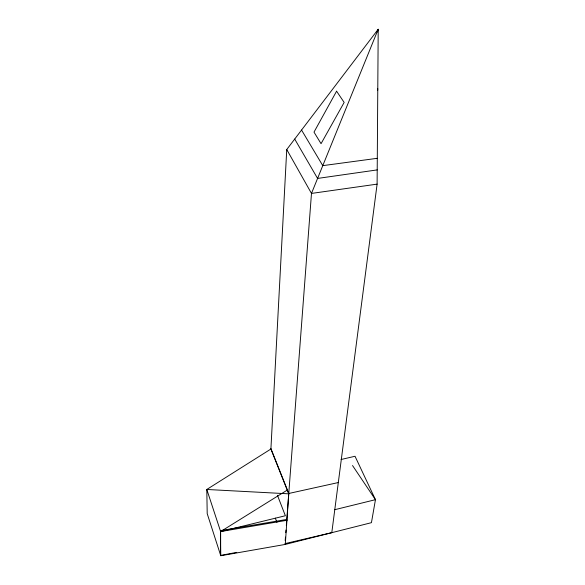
<?xml version="1.0" encoding="UTF-8"?>
<svg xmlns="http://www.w3.org/2000/svg" width="585" height="585" viewBox="0 0 585 585"><rect width="100%" height="100%" fill="white"/><g stroke="black" fill="none" stroke-linecap="round" stroke-linejoin="round"><path stroke-width="0.88" d="M284.975 543.626L331.79 532.679L377.106 184.136L378.202 29.25L286.745 149.533L270.906 449.024L288.741 493.828L285.275 544.423L220.662 555.75L220.633 531.568L206.797 489.469L270.906 449.024M377.647 90.485L377.778 88.671M285.202 540.628L285.465 537.103M285.802 532.686L285.999 530.039M286.336 525.622L311.483 193.423L378.202 29.25L377.537 31.897M287.118 520.255L220.633 531.568L287.257 490.098M285.275 544.423L371.438 522.668L375.453 499.678L355.029 456.263L341.048 459.51M334.781 509.689L375.453 499.678L352.528 465.528M220.633 531.568L285.37 515.743L277.451 495.334M338.313 482.545L288.771 493.477L270.928 448.666M288.741 493.828L206.797 489.469L207.207 513.645L220.662 555.406L236.749 552.372M286.804 519.443L220.428 530.639L220.662 555.406M377.208 169.906L317.575 178.432L294.708 139.062M377.106 184.136L311.483 193.423L286.745 149.533M377.288 158.308L322.774 165.643L301.553 130.053M275.323 518.12L276.932 522.376M336.587 91.194L313.999 132.122L321.048 143.683L344.155 102.434L336.587 91.194"/></g></svg>
